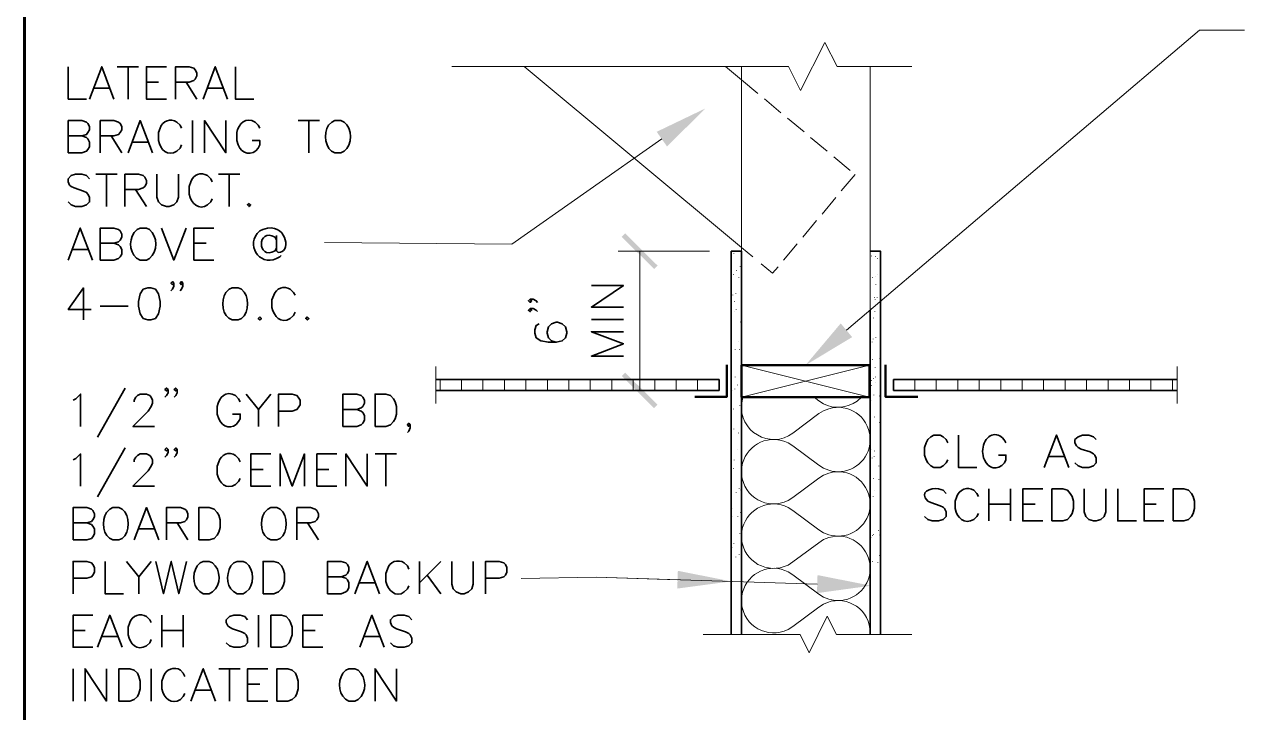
# Model space of a CAD drawing. Header units: inches. Extents: x 5 to 516, y -193 to 129.
# Drawn here: x 35.17 to 49.38, y 15.43 to 23.44 of the extents above; entities that cross this region are included whole.
import ezdxf

# ---------------------------------------------------------------- set-up
doc = ezdxf.new("R2010")
doc.units = ezdxf.units.IN
doc.header["$MEASUREMENT"] = 0
doc.linetypes.add('PDF_IMPORT', pattern=[1, 0.8, -0.2])
doc.layers.add('PDF_Geometry', color=7, linetype='Continuous')
doc.layers.add('PDF_Solid Fills', color=7, linetype='Continuous')

msp = doc.modelspace()

# ---------------------------------------------------------------- hatches: boundary and pattern name
at = {"layer": 'PDF_Solid Fills', "transparency": 33554559}
for points in [[(42.5069673, 20.5943331), (42.5469673, 20.6343331), (42.5469657, 20.6343349), (42.170299, 21.0076682), (42.130299, 20.9676682), (42.1303006, 20.9676665)], [(42.1702974, 19.387668), (42.1302974, 19.347668), (42.5069657, 18.9743345), (42.5469641, 19.0143346)]]:
    msp.add_hatch(color=256, dxfattribs=at).paths.add_polyline_path(points)

# ---------------------------------------------------------------- linework, layer by layer
at = {"layer": 'PDF_Geometry', "lineweight": 60}
msp.add_lwpolyline([(35.1736334, 28.2343348), (35.1736334, 5.734333)], dxfattribs=at)
at = {"layer": 'PDF_Geometry', "lineweight": 15}
for points in [[(44.7469645, 19.8810016), (48.856965, 23.3743353), (49.3836315, 23.3743353)], [(45.5102974, 22.9510024), (44.636964, 22.9510024), (44.496964, 23.2310024), (44.2136306, 22.6710024), (44.0736305, 22.9510024), (40.1502968, 22.9510024)], [(43.52363, 20.8443331), (40.9936297, 22.9509998)], [(43.52363, 22.7976685), (43.3402967, 22.9510019)], [(43.52363, 20.8010015), (43.52363, 22.9510018)], [(45.0236301, 20.1110007), (45.0236301, 22.9510009), (45.0236301, 20.1110007)], [(42.5969671, 22.1076677), (40.8503002, 20.8843343), (38.6669669, 20.901001)], [(43.1536349, 20.8010015), (42.0903015, 20.8010015)], [(42.3403006, 19.1810012), (42.3403006, 20.8010013)], [(43.4369669, 20.7743343), (43.4369669, 20.7776676)], [(43.6569647, 20.7343342), (43.5236314, 20.8443342)], [(45.0369629, 20.7443338), (45.0369629, 20.7476671)], [(43.4036349, 20.6843345), (43.4036349, 20.6876679)], [(43.4069647, 20.6376681), (43.4069647, 20.6410014)], [(43.5102972, 20.6243353), (43.5102972, 20.6276686)], [(43.8869655, 20.5443351), (43.7536322, 20.6543351)], [(45.0869643, 20.7410006), (45.0869643, 20.7443339)], [(45.1069635, 20.7176682), (45.1069635, 20.7210015)], [(43.4303005, 20.5310006), (43.4303005, 20.534334)], [(43.466969, 20.5776671), (43.466969, 20.5810004)], [(43.4936346, 20.4943338), (43.4936346, 20.4976671)], [(45.0503025, 20.4910006), (45.0503025, 20.4943339)], [(45.0802979, 20.5010002), (45.0802979, 20.5043335)], [(45.1036337, 20.5243342), (45.1036337, 20.5276676)], [(45.0903009, 20.4143336), (45.0903009, 20.417667)], [(43.4236341, 20.2910019), (43.4236341, 20.2943352)], [(43.4436333, 20.214335), (43.4436333, 20.2176683)], [(43.4603026, 20.3043347), (43.4603026, 20.307668)], [(45.0736315, 20.2609997), (45.0736315, 20.2643331)], [(45.0802979, 20.2376674), (45.0802979, 20.2410007)], [(45.1036337, 20.2609997), (45.1036337, 20.2643331)], [(43.4136311, 20.0510015), (43.4136311, 20.0543348)], [(43.4402967, 20.097668), (43.4402967, 20.1010013)], [(43.4636324, 20.1176688), (43.4636324, 20.1210022)], [(45.0769681, 20.0943331), (45.0769681, 20.0976664)], [(43.5136338, 19.9743345), (43.5136338, 19.9776679)], [(45.0636353, 20.021001), (45.0636353, 20.0243343)], [(43.4069647, 19.8110011), (43.4069647, 19.8143344)], [(45.0269667, 19.7743342), (45.0269667, 19.7776675)], [(45.0569689, 19.7776674), (45.0569689, 19.7810007)], [(45.0903009, 19.7943351), (45.0903009, 19.7976684)], [(43.4502997, 19.654334), (43.4502997, 19.6576673)], [(43.490298, 19.7443337), (43.490298, 19.747667)], [(43.500301, 19.654334), (43.500301, 19.6576673)], [(45.0469659, 19.7410005), (45.0469659, 19.7443338)], [(43.52363, 19.4743345), (45.0169634, 19.1010011)], [(43.52363, 19.1010011), (45.0169634, 19.4743344)], [(45.0503025, 19.5376687), (45.0503025, 19.541002)], [(45.1369656, 19.5510014), (45.1369656, 19.5543348)], [(39.9636322, 19.4576685), (39.9636322, 19.0276685)], [(43.4502997, 19.3343334), (43.4502997, 19.3376667)], [(45.0802979, 19.444334), (45.0802979, 19.4476674)], [(45.0869643, 19.3343334), (45.0869643, 19.3376667)], [(48.5969675, 19.4576685), (48.5969675, 19.0276685)], [(40.0136335, 19.1810012), (40.0136335, 19.3076679)], [(40.2636335, 19.1810012), (40.2636335, 19.3076679)], [(40.5136336, 19.1810012), (40.5136336, 19.3076679)], [(40.7636336, 19.1810012), (40.7636336, 19.3076679)], [(41.0136336, 19.1810012), (41.0136336, 19.3076679)], [(41.2636336, 19.1810012), (41.2636336, 19.3076679)], [(41.5136336, 19.1810012), (41.5136336, 19.3076679)], [(41.7636337, 19.1810012), (41.7636337, 19.3076679)], [(42.0136337, 19.1810012), (42.0136337, 19.3076679)], [(42.2636337, 19.1810012), (42.2636337, 19.3076679)], [(42.5136337, 19.1810012), (42.5136337, 19.3076679)], [(42.7636337, 19.1810012), (42.7636337, 19.3076679)], [(43.0136338, 19.1810012), (43.0136338, 19.3076679)], [(43.2636338, 19.1810012), (43.2636338, 19.3076679)], [(43.4469698, 19.194334), (43.4469698, 19.1976673)], [(43.4769652, 19.2410005), (43.4769652, 19.2443338)], [(45.0369629, 19.2376673), (45.0369629, 19.2410006)], [(45.0402995, 19.2976682), (45.0402995, 19.3010016)], [(45.0636353, 19.3143342), (45.0636353, 19.3176675)], [(45.0869643, 19.2710009), (45.0869643, 19.2743343)], [(45.2936361, 19.1810012), (45.2936361, 19.3076679)], [(45.5436361, 19.1810012), (45.5436361, 19.3076679)], [(45.7936362, 19.1810012), (45.7936362, 19.3076679)], [(46.0436362, 19.1810012), (46.0436362, 19.3076679)], [(46.2936362, 19.1810012), (46.2936362, 19.3076679)], [(46.5436362, 19.1810012), (46.5436362, 19.3076679)], [(46.7936362, 19.1810012), (46.7936362, 19.3076679)], [(47.0436363, 19.1810012), (47.0436363, 19.3076679)], [(47.2936363, 19.1810012), (47.2936363, 19.3076679)], [(47.5436363, 19.1810012), (47.5436363, 19.3076679)], [(47.7936363, 19.1810012), (47.7936363, 19.3076679)], [(48.0436363, 19.1810012), (48.0436363, 19.3076679)], [(48.2936364, 19.1810012), (48.2936364, 19.3076679)], [(48.5436364, 19.1810012), (48.5436364, 19.3076679)], [(42.3369641, 19.1810012), (42.0902974, 19.1810012)], [(43.4236341, 19.1743331), (43.4236341, 19.1776665)], [(43.5402994, 19.1010011), (43.5269661, 19.0343344)], [(44.3703008, 19.101001), (44.4236341, 19.061001), (44.4803008, 19.0243343)], [(44.8703008, 19.0543343), (44.9203009, 19.101001)], [(45.0336331, 19.0576678), (45.0336331, 19.0610011)], [(45.0669651, 19.1243351), (45.0669651, 19.1276685)], [(45.1336358, 19.1143339), (45.1336358, 19.1176672)], [(43.4303005, 18.9610017), (43.4303005, 18.964335)], [(43.5069674, 19.0043332), (43.5069674, 19.0076666)], [(44.1236328, 18.6843344), (44.4236328, 18.9110011)], [(44.5403008, 18.9676677), (44.4803008, 18.9443343), (44.4236341, 18.911001)], [(45.0236301, 18.8143342), (45.0236301, 18.8176675)], [(45.0736315, 18.8710019), (45.0736315, 18.8743353)], [(45.1336358, 18.8043346), (45.1336358, 18.8076679)], [(43.4336371, 18.7310008), (43.4336371, 18.7343342)], [(43.490298, 18.6843344), (43.490298, 18.6876677)], [(43.4769652, 18.4910004), (43.4769652, 18.4943337)], [(45.0336331, 18.4910004), (45.0336331, 18.4943337)], [(45.0736315, 18.4743344), (45.0736315, 18.4776678)], [(43.4402967, 18.3676687), (43.4402967, 18.371002)], [(45.0469659, 18.3910011), (45.0469659, 18.3943344)], [(45.0703017, 18.4110003), (45.0703017, 18.4143336)], [(43.4069647, 18.251), (43.4069647, 18.2543333)], [(43.4303005, 18.2710009), (43.4303005, 18.2743342)], [(44.5403008, 18.2176677), (44.4803008, 18.1943344), (44.4236341, 18.1576677)], [(45.1236328, 18.2976681), (45.1236328, 18.3010015)], [(44.0669675, 17.8976676), (44.1236341, 17.9343342), (44.4236341, 18.1576676)], [(45.0602987, 18.1543339), (45.0602987, 18.1576672)], [(45.1236328, 18.1443343), (45.1236328, 18.1476676)], [(43.4636324, 17.9876672), (43.4636324, 17.9910005)], [(43.4969644, 18.0343353), (43.4969644, 18.0376687)], [(43.5169704, 18.0210008), (43.5169704, 18.0243342)], [(45.0203003, 17.984334), (45.0203003, 17.9876673)], [(45.0569689, 17.9476671), (45.0569689, 17.9510004)], [(45.0736315, 18.0176676), (45.0736315, 18.021001)], [(43.4169677, 17.8043345), (43.4169677, 17.8076678)], [(43.4169677, 17.7076684), (43.4169677, 17.7110017)], [(43.4836316, 17.7143348), (43.4836316, 17.7176681)], [(43.5136338, 17.7543331), (43.5136338, 17.7576665)], [(43.5036308, 17.5109995), (43.5036308, 17.5143329)], [(43.5369674, 17.5843343), (43.523634, 17.5176677), (43.523634, 17.451001)], [(45.0503025, 17.4876671), (45.0503025, 17.4910005)], [(45.0636353, 17.5043331), (45.0636353, 17.5076665)], [(45.1202963, 17.5510013), (45.1202963, 17.5543346)], [(45.1369656, 17.4943335), (45.1369656, 17.4976669)], [(43.4103013, 17.3476677), (43.4103013, 17.3510011)], [(43.4336371, 17.3976674), (43.4336371, 17.4010007)], [(44.0669675, 17.1476676), (44.1236341, 17.1843343), (44.4236341, 17.4076677), (44.4803008, 17.4443343), (44.5403008, 17.4676677)], [(45.0303033, 17.4676679), (45.0303033, 17.4710013)], [(43.4603026, 17.2410003), (43.4603026, 17.2443336)], [(43.4969644, 17.2710008), (43.4969644, 17.2743341)], [(45.1302992, 17.2543331), (45.1302992, 17.2576664)], [(45.0503025, 17.1843342), (45.0503025, 17.1876676)], [(45.1136366, 17.174333), (45.1136366, 17.1776663)], [(44.4069648, 16.9243338), (41.8336312, 17.0076671), (40.9569646, 16.9910005)], [(42.7803031, 16.9776675), (41.8336363, 17.0076675), (40.9569696, 16.9910008)], [(43.5369674, 16.831001), (43.523634, 16.7676676), (43.523634, 16.7010009)], [(44.0669675, 16.3976676), (44.1236341, 16.4343343), (44.4236341, 16.6576676)], [(44.4802967, 16.6943339), (44.4236301, 16.6576672)], [(43.0769679, 16.3376672), (44.206968, 16.3376672), (44.3136347, 16.1276672), (44.5236348, 16.5510006), (44.6303013, 16.3376672), (45.5103014, 16.3376672)], [(45.0236301, 16.3376672), (45.0202968, 16.4043339)]]:
    msp.add_lwpolyline(points, dxfattribs=at)
at = {"layer": 'PDF_Geometry', "lineweight": 35}
for points in [[(35.6836364, 22.9476675), (35.6836364, 22.5710008), (35.8969698, 22.5710008)], [(35.9336365, 22.5710009), (36.0736365, 22.9476676), (36.2169698, 22.5710009)], [(36.2536302, 22.9476675), (36.5036303, 22.9476675)], [(36.3802985, 22.9476675), (36.3802985, 22.5710008)], [(36.8269633, 22.5710009), (36.59363, 22.5710009), (36.59363, 22.9476676), (36.8269633, 22.9476676)], [(36.9336365, 22.5710009), (36.9336365, 22.9476676), (37.0936365, 22.9476676), (37.1469699, 22.9310009), (37.1636366, 22.9110009), (37.1836366, 22.8776676), (37.1836366, 22.8410009), (37.1636366, 22.8043342), (37.1469699, 22.7876676), (37.0936365, 22.7676676), (36.9336365, 22.7676676)], [(37.2536303, 22.5710009), (37.3969637, 22.9476676), (37.540297, 22.5710009)], [(37.6302986, 22.9476675), (37.6302986, 22.5710008), (37.843632, 22.5710008)], [(36.59363, 22.767668), (36.7369633, 22.767668)], [(37.0569682, 22.767668), (37.1836349, 22.5710013)], [(35.9869676, 22.6976675), (36.1636343, 22.6976675)], [(37.3069683, 22.6976675), (37.4869683, 22.6976675)], [(35.6836364, 21.9476674), (35.6836364, 22.3210008), (35.8436364, 22.3210008), (35.8969698, 22.3043341), (35.9136365, 22.2876674), (35.9336365, 22.2510008), (35.9336365, 22.2143341), (35.9136365, 22.1810008), (35.8969698, 22.1610008), (35.8436364, 22.1443341), (35.6836364, 22.1443341)], [(36.0569682, 21.9476674), (36.0569682, 22.3210008), (36.2169682, 22.3210008), (36.2703015, 22.3043341), (36.2903015, 22.2876674), (36.3069682, 22.2510008), (36.3069682, 22.2143341), (36.2903015, 22.1810008), (36.2703015, 22.1610008), (36.2169682, 22.1443341), (36.0569682, 22.1443341)], [(36.3802985, 21.9476674), (36.5202986, 22.3210008), (36.6636319, 21.9476674)], [(37.1302986, 22.3210009), (37.1302986, 21.9476675)], [(37.2702997, 21.9476674), (37.2702997, 22.3210008), (37.5202997, 21.9476674), (37.5202997, 22.3210008)], [(38.3602995, 22.3210009), (38.6102995, 22.3210009)], [(38.4869678, 22.3210009), (38.4869678, 21.9476675)], [(38.8969657, 22.3043342), (38.860299, 22.3210009), (38.790299, 22.3210009), (38.7536323, 22.3043342), (38.7169657, 22.2676675)], [(36.7536303, 22.2343343), (36.7369636, 22.181001), (36.7369636, 22.091001)], [(37.0036303, 22.2343343), (36.9869636, 22.2676676), (36.950297, 22.3043343)], [(37.646964, 22.181001), (37.646964, 22.091001), (37.6636306, 22.0376676)], [(37.9136306, 22.2343343), (37.896964, 22.2676676), (37.8602973, 22.3043343)], [(35.8436299, 22.1443346), (35.8969633, 22.1243346), (35.9136299, 22.1076679), (35.9336299, 22.0710012), (35.9336299, 22.0176679), (35.9136299, 21.9843346), (35.8969633, 21.9643346), (35.8436299, 21.9476679), (35.6836299, 21.9476679)], [(36.1836365, 22.1443346), (36.3069698, 21.9476679)], [(36.4336365, 22.0710008), (36.6103032, 22.0710008)], [(36.950297, 21.9643343), (36.9869636, 22.001001), (37.0036303, 22.0376676)], [(37.896964, 22.001001), (37.9136306, 22.0376676), (37.9136306, 22.091001), (37.826964, 22.091001)], [(38.790299, 21.9476675), (38.860299, 21.9476675), (38.8969657, 21.9643342)], [(35.9336365, 21.6443345), (35.8969698, 21.6810012), (35.8436364, 21.6976679), (35.7703031, 21.6976679), (35.7169698, 21.6810012), (35.6836364, 21.6443345), (35.6836364, 21.6076679), (35.7003031, 21.5710012), (35.7169698, 21.5543345), (35.7536364, 21.5376679), (35.8603031, 21.5010012), (35.8969698, 21.4843345), (35.9136365, 21.4643345), (35.9336365, 21.4310012), (35.9336365, 21.3743345), (35.8969698, 21.3410012), (35.8436364, 21.3210012), (35.7703031, 21.3210012), (35.7169698, 21.3410012), (35.6836364, 21.3743345)], [(36.0036302, 21.6976674), (36.2536302, 21.6976674)], [(36.1302985, 21.6976674), (36.1302985, 21.3210007)], [(36.34363, 21.3210008), (36.34363, 21.6976675), (36.50363, 21.6976675), (36.5569633, 21.6810008), (36.5769633, 21.6610008), (36.59363, 21.6243341), (36.59363, 21.5910008), (36.5769633, 21.5543341), (36.5569633, 21.5376675), (36.50363, 21.5176675), (36.34363, 21.5176675)], [(36.7169685, 21.6976674), (36.7169685, 21.4310007), (36.7369685, 21.374334), (36.7703018, 21.3410007), (36.8269685, 21.3210007), (36.8603018, 21.3210007), (36.9136352, 21.3410007), (36.9503018, 21.374334), (36.9669685, 21.4310007), (36.9669685, 21.6976674)], [(37.1102994, 21.6076677), (37.0936327, 21.5543343), (37.0936327, 21.4643343)], [(37.3602994, 21.6076677), (37.3436328, 21.6443343), (37.3069661, 21.681001)], [(37.4336366, 21.6976674), (37.6836366, 21.6976674)], [(37.5569683, 21.6976674), (37.5569683, 21.3210007)], [(36.4669685, 21.5176679), (36.5936351, 21.3210012)], [(37.3069661, 21.341001), (37.3436328, 21.3743343), (37.3602994, 21.411001)], [(35.6836364, 20.6976673), (35.8236364, 21.0710007), (35.9669698, 20.6976673)], [(36.0569682, 20.6976673), (36.0569682, 21.0710007), (36.2169682, 21.0710007), (36.2703015, 21.054334), (36.2903015, 21.0376673), (36.3069682, 21.0010007), (36.3069682, 20.964334), (36.2903015, 20.9276673), (36.2703015, 20.9110007), (36.2169682, 20.894334), (36.0569682, 20.894334)], [(36.6302996, 21.0543341), (36.593633, 21.0710008), (36.5202996, 21.0710008), (36.4869663, 21.0543341), (36.4502996, 21.0176674)], [(36.7702997, 21.0710008), (36.913633, 20.6976674), (37.0569663, 21.0710008)], [(37.3803013, 20.6976673), (37.146968, 20.6976673), (37.146968, 21.0710007), (37.3803013, 21.0710007)], [(38.0036328, 21.0710009), (37.9502995, 21.0543342), (37.9136328, 21.0376676)], [(36.2169685, 20.8943345), (36.2703018, 20.8743345), (36.2903018, 20.8576678), (36.3069685, 20.8210011), (36.3069685, 20.7676678), (36.2903018, 20.7343345), (36.2703018, 20.7143345), (36.2169685, 20.6976678), (36.0569684, 20.6976678)], [(37.146968, 20.8943345), (37.2903013, 20.8943345)], [(38.1102995, 20.9276665), (38.0936328, 20.9643331)], [(38.1102995, 20.9843342), (38.1102995, 20.8043342), (38.1302995, 20.7876675)], [(35.7369676, 20.8210007), (35.9136343, 20.8210007)], [(38.0936328, 20.8043331), (38.1102995, 20.8409998)], [(38.1102995, 20.7143342), (38.1469662, 20.7343342), (38.1636328, 20.7510009)], [(43.40363, 20.8010015), (43.52363, 20.8010015), (43.52363, 16.3376681)], [(43.4036349, 20.8010015), (43.4036349, 16.3376681)], [(45.0236301, 20.8010015), (45.1436301, 20.8010015), (45.1436301, 20.1110015)], [(36.5202996, 20.6976674), (36.593633, 20.6976674), (36.6302996, 20.7143341)], [(35.8602993, 20.0010019), (35.8602993, 20.3743352), (35.6836326, 20.1243352), (35.9502993, 20.1243352)], [(36.9136306, 20.4276664), (36.8969639, 20.4109997), (36.8802972, 20.4276664), (36.8969639, 20.4476664), (36.9136306, 20.4276664), (36.9136306, 20.3943331), (36.8969639, 20.3576664), (36.8802972, 20.3409997)], [(37.0202997, 20.4276664), (37.003633, 20.4109997), (36.9869663, 20.4276664), (37.003633, 20.4476664), (37.0202997, 20.4276664), (37.0202997, 20.3943331), (37.003633, 20.3576664), (36.9869663, 20.3409997)], [(37.7002967, 20.3576686), (37.6636301, 20.3743352), (37.5936301, 20.3743352), (37.5569634, 20.3576686), (37.5202967, 20.3210019)], [(38.3269675, 20.2876687), (38.3069675, 20.321002), (38.2703009, 20.3576687)], [(42.1502982, 20.1510008), (41.7769648, 20.1510008), (42.1502982, 20.4010008), (41.7769648, 20.4010008)], [(38.0769675, 20.2876687), (38.0569675, 20.2343354), (38.0569675, 20.1443354)], [(41.063635, 20.2410005), (41.0803016, 20.2243339), (41.063635, 20.2043339), (41.043635, 20.2243339), (41.063635, 20.2410005), (41.0969683, 20.2410005), (41.133635, 20.2243339), (41.1503016, 20.2043339)], [(36.0569682, 20.1610004), (36.3803015, 20.1610004)], [(38.2703009, 20.0176687), (38.3069675, 20.0543354), (38.3269675, 20.091002)], [(41.063635, 20.1343348), (41.0803016, 20.1143348), (41.063635, 20.0976682), (41.043635, 20.1143348), (41.063635, 20.1343348), (41.0969683, 20.1343348), (41.133635, 20.1143348), (41.1503016, 20.0976682)], [(45.0236301, 16.3376672), (45.0236301, 20.1110007)], [(45.143632, 20.1110007), (45.143632, 16.3376672)], [(37.5936301, 20.0010019), (37.6636301, 20.0010019), (37.7002967, 20.0176686)], [(41.1702973, 19.9543354), (41.1336306, 19.9376687), (41.116964, 19.8843353), (41.116964, 19.8476687), (41.1336306, 19.7943353), (41.186964, 19.7576687), (41.276964, 19.741002), (41.366964, 19.741002), (41.436964, 19.7576687), (41.4736307, 19.7943353), (41.4902973, 19.8476687), (41.4902973, 19.8643353), (41.4736307, 19.921002), (41.436964, 19.9543354), (41.3836306, 19.9743354), (41.366964, 19.9743354), (41.3136306, 19.9543354), (41.276964, 19.921002), (41.2602973, 19.8643353), (41.2602973, 19.8476687), (41.276964, 19.7943353), (41.3136306, 19.7576687), (41.366964, 19.741002)], [(41.7769665, 20.0076665), (42.1502998, 20.0076665)], [(42.1502982, 19.5810002), (41.7769648, 19.5810002), (42.1502982, 19.7243336), (41.7769648, 19.8643336), (42.1502982, 19.8643336)], [(36.3469666, 19.2076685), (36.0236332, 18.6376684)], [(36.8469666, 19.1910008), (36.8269666, 19.1743341), (36.8102999, 19.1910008), (36.8269666, 19.2076675), (36.8469666, 19.1910008), (36.8469666, 19.1543341), (36.8269666, 19.1210008), (36.8102999, 19.1010008)], [(36.9536289, 19.1910008), (36.9369623, 19.1743341), (36.9169623, 19.1910008), (36.9369623, 19.2076675), (36.9536289, 19.1910008), (36.9536289, 19.1543341), (36.9369623, 19.1210008), (36.9169623, 19.1010008)], [(39.9636322, 19.3076678), (43.2636325, 19.3076678)], [(43.2636338, 19.3076678), (43.2636338, 19.1810011)], [(48.5969675, 19.3076678), (45.293634, 19.3076678)], [(45.2936361, 19.3076678), (45.2936361, 19.1810011)], [(35.7402974, 19.0676674), (35.7736307, 19.0843341), (35.8269641, 19.1376674), (35.8269641, 18.7610007)], [(36.4536289, 19.0476682), (36.4536289, 19.0676682), (36.4702956, 19.1010015), (36.4902956, 19.1210015), (36.5236289, 19.1376682), (36.5969622, 19.1376682), (36.6336289, 19.1210015), (36.6502956, 19.1010015), (36.6669622, 19.0676682), (36.6669622, 19.0310015), (36.6502956, 18.9943349), (36.6136289, 18.9410015), (36.4369622, 18.7610015), (36.6869622, 18.7610015)], [(37.6869664, 19.0476682), (37.6669664, 19.0843349), (37.6336331, 19.1210015)], [(37.7569669, 19.1376679), (37.9003003, 18.9576679), (37.9003003, 18.7610012)], [(38.0436355, 19.1376679), (37.9003022, 18.9576679)], [(38.1336353, 18.7609996), (38.1336353, 19.1376663), (38.2936353, 19.1376663), (38.3469686, 19.1209996), (38.3636353, 19.1009996), (38.3836353, 19.0676663), (38.3836353, 19.014333), (38.3636353, 18.9776663), (38.3469686, 18.9576663), (38.2936353, 18.9409996), (38.1336353, 18.9409996)], [(38.8836353, 18.7609996), (38.8836353, 19.1376663), (39.0436353, 19.1376663), (39.0969687, 19.1209996), (39.1136353, 19.1009996), (39.1336354, 19.0676663), (39.1336354, 19.0309996), (39.1136353, 18.994333), (39.0969687, 18.9776663), (39.0436353, 18.9576663), (38.8836353, 18.9576663)], [(39.9636322, 19.1810012), (43.2636325, 19.1810012)], [(48.5969675, 19.1810012), (45.293634, 19.1810012)], [(37.4169664, 18.9943349), (37.4169664, 18.9043349), (37.4369664, 18.8510015)], [(37.6669664, 18.8176682), (37.6869664, 18.8510015), (37.6869664, 18.9043349), (37.5969664, 18.9043349)], [(39.0436356, 18.9576685), (39.096969, 18.9410018), (39.1136356, 18.9243351), (39.1336356, 18.8876685), (39.1336356, 18.8343351), (39.1136356, 18.7976685), (39.096969, 18.7810018), (39.0436356, 18.7610018), (38.8836356, 18.7610018)], [(39.6669674, 18.7810005), (39.6503007, 18.7610005), (39.633634, 18.7810005), (39.6503007, 18.7976672), (39.6669674, 18.7810005), (39.6669674, 18.7443338), (39.6503007, 18.7076672), (39.633634, 18.6910005)], [(45.9269641, 18.5710006), (45.9069641, 18.6076672), (45.8736307, 18.6410006), (45.8369641, 18.6610006), (45.7636307, 18.6610006), (45.7302974, 18.6410006), (45.6936307, 18.6076672), (45.6769641, 18.5710006), (45.6569641, 18.5176672), (45.6569641, 18.4276672), (45.6769641, 18.3743339), (45.6936307, 18.3376672), (45.7302974, 18.3043339), (45.7636307, 18.2843339), (45.8369641, 18.2843339), (45.8736307, 18.3043339), (45.9069641, 18.3376672), (45.9269641, 18.3743339)], [(46.0503026, 18.6610003), (46.0503026, 18.2843336), (46.2669693, 18.2843336)], [(47.0503027, 18.2843354), (47.193636, 18.6610021), (47.3369693, 18.2843354)], [(47.656965, 18.6076674), (47.6236317, 18.6410008), (47.5702984, 18.6610008), (47.496965, 18.6610008), (47.4436317, 18.6410008), (47.406965, 18.6076674), (47.406965, 18.5710008), (47.426965, 18.5343341), (47.4436317, 18.5176674), (47.4802983, 18.4976674), (47.586965, 18.4643341), (47.6236317, 18.4443341), (47.6402984, 18.4276674), (47.656965, 18.3910007), (47.656965, 18.3376674), (47.6236317, 18.3043341), (47.5702984, 18.2843341), (47.496965, 18.2843341), (47.4436317, 18.3043341), (47.406965, 18.3376674)], [(36.3469666, 18.5109996), (36.0236332, 17.9409996)], [(36.8469666, 18.4943336), (36.8269666, 18.4776669), (36.8102999, 18.4943336), (36.8269666, 18.5110003), (36.8469666, 18.4943336), (36.8469666, 18.4576669), (36.8269666, 18.4243336), (36.8102999, 18.4043336)], [(36.9536289, 18.4943336), (36.9369623, 18.4776669), (36.9169623, 18.4943336), (36.9369623, 18.5110003), (36.9536289, 18.4943336), (36.9536289, 18.4576669), (36.9369623, 18.4243336), (36.9169623, 18.4043336)], [(35.7402974, 18.3710019), (35.7736307, 18.3876686), (35.8269641, 18.4410019), (35.8269641, 18.0676685)], [(36.4536289, 18.351001), (36.4536289, 18.371001), (36.4702956, 18.4043343), (36.4902956, 18.4243343), (36.5236289, 18.441001), (36.5969622, 18.441001), (36.6336289, 18.4243343), (36.6502956, 18.4043343), (36.6669622, 18.371001), (36.6669622, 18.3343343), (36.6502956, 18.2976677), (36.6136289, 18.2443343), (36.4369622, 18.0676677), (36.6869622, 18.0676677)], [(37.4369664, 18.351001), (37.4169664, 18.2976677), (37.4169664, 18.2076677)], [(37.6869664, 18.351001), (37.6669664, 18.3876677), (37.6336331, 18.4243343)], [(38.0436315, 18.0676673), (37.8102981, 18.0676673), (37.8102981, 18.4410007), (38.0436315, 18.4410007)], [(38.1502979, 18.0676673), (38.1502979, 18.4410007), (38.2936312, 18.0676673), (38.4369646, 18.4410007), (38.4369646, 18.0676673)], [(38.8102974, 18.0676673), (38.5802974, 18.0676673), (38.5802974, 18.4410007), (38.8102974, 18.4410007)], [(38.9169673, 18.0676673), (38.9169673, 18.4410007), (39.1669673, 18.0676673), (39.1669673, 18.4410007)], [(39.2569671, 18.4410007), (39.5069671, 18.4410007)], [(39.3836354, 18.4410007), (39.3836354, 18.0676674)], [(46.5869671, 18.3376672), (46.6036338, 18.3743339), (46.6036338, 18.4276672), (46.5169671, 18.4276672)], [(47.1036338, 18.4110003), (47.2836338, 18.4110003)], [(37.8102981, 18.2609996), (37.9536315, 18.2609996)], [(38.5802974, 18.2609996), (38.7202974, 18.2609996)], [(37.6336331, 18.0843343), (37.6669664, 18.121001), (37.6869664, 18.1543343)], [(45.9069649, 17.9810008), (45.8736316, 18.0176674), (45.8202982, 18.0343341)], [(46.4069649, 18.0343353), (46.4069649, 17.661002)], [(46.6569649, 18.0343353), (46.6569649, 17.661002)], [(47.033636, 17.6610002), (46.8003026, 17.6610002), (46.8003026, 18.0343336), (47.033636, 18.0343336)], [(47.5169707, 18.0343353), (47.5169707, 17.7676686), (47.5336374, 17.7143353), (47.570304, 17.6776686), (47.6236374, 17.661002), (47.6569707, 17.661002), (47.7103041, 17.6776686), (47.7469707, 17.7143353), (47.7669707, 17.7676686), (47.7669707, 18.0343353)], [(47.906965, 18.0343353), (47.906965, 17.661002), (48.1236317, 17.661002)], [(48.4436328, 17.6610002), (48.2136328, 17.6610002), (48.2136328, 18.0343336), (48.4436328, 18.0343336)], [(35.7402974, 17.4410007), (35.7402974, 17.8176674), (35.9002974, 17.8176674), (35.9536308, 17.7976674), (35.9702974, 17.7810007), (35.9902974, 17.744334), (35.9902974, 17.7076674), (35.9702974, 17.674334), (35.9536308, 17.654334), (35.9002974, 17.6376673), (35.7402974, 17.6376673)], [(36.3102956, 17.7976673), (36.2736289, 17.8176673), (36.2036289, 17.8176673), (36.1669622, 17.7976673), (36.1302955, 17.7610006)], [(36.4536289, 17.4410007), (36.5969622, 17.8176674), (36.7402956, 17.4410007)], [(36.8269674, 17.4410007), (36.8269674, 17.8176674), (36.9903008, 17.8176674), (37.0436341, 17.7976674), (37.0603008, 17.7810007), (37.0769674, 17.744334), (37.0769674, 17.7076674), (37.0603008, 17.674334), (37.0436341, 17.654334), (36.9903008, 17.6376673), (36.8269674, 17.6376673)], [(38.1503022, 17.7976673), (38.1136355, 17.8176673), (38.0436355, 17.8176673), (38.0069689, 17.7976673), (37.9703022, 17.7610006)], [(38.3469667, 17.4410007), (38.3469667, 17.8176674), (38.5069667, 17.8176674), (38.5603001, 17.7976674), (38.5803001, 17.7810007), (38.5969667, 17.744334), (38.5969667, 17.7076674), (38.5803001, 17.674334), (38.5603001, 17.654334), (38.5069667, 17.6376673), (38.3469667, 17.6376673)], [(45.6936315, 17.8910008), (45.7302982, 17.8743341), (45.8369649, 17.8376674), (45.8736316, 17.8210008), (45.8902982, 17.8043341), (45.9069649, 17.7676674), (45.9069649, 17.7143341), (45.8736316, 17.6776674), (45.8202982, 17.6610007), (45.7469649, 17.6610007), (45.6936315, 17.6776674), (45.6569649, 17.7143341)], [(46.4069649, 17.8576674), (46.6569649, 17.8576674)], [(46.8003026, 17.8576674), (46.943636, 17.8576674)], [(48.2136328, 17.8576674), (48.3536328, 17.8576674)], [(35.9002977, 17.6376678), (35.953631, 17.6210012), (35.9702977, 17.6010012), (35.9902977, 17.5676678), (35.9902977, 17.5110011), (35.9702977, 17.4776678), (35.953631, 17.4576678), (35.9002977, 17.4410011), (35.7402977, 17.4410011)], [(36.9536289, 17.6376678), (37.0769623, 17.4410011)], [(38.4702984, 17.6376678), (38.5969651, 17.4410011)], [(46.2302999, 17.6776672), (46.2669665, 17.7143339), (46.2836332, 17.7476672)], [(36.5069668, 17.5676673), (36.6869669, 17.5676673)], [(36.2036289, 17.4410006), (36.2736289, 17.4410006), (36.3102956, 17.4576673)], [(38.0436355, 17.4410006), (38.1136355, 17.4410006), (38.1503022, 17.4576673)], [(35.7402974, 16.814334), (35.7402974, 17.1910007), (35.9002974, 17.1910007), (35.9536308, 17.174334), (35.9702974, 17.154334), (35.9902974, 17.1210007), (35.9902974, 17.064334), (35.9702974, 17.0310007), (35.9536308, 17.0110007), (35.9002974, 16.994334), (35.7402974, 16.994334)], [(36.1136359, 17.1910006), (36.1136359, 16.8143339), (36.3269693, 16.8143339)], [(36.3636359, 17.1910006), (36.5069693, 17.0110006), (36.5069693, 16.8143339)], [(36.6502978, 17.1910006), (36.5069644, 17.0110006)], [(36.7036289, 17.1910006), (36.7936289, 16.8143339), (36.8836289, 17.1910006), (36.9702956, 16.8143339), (37.0602956, 17.1910006)], [(37.3636336, 17.174334), (37.3269669, 17.1910006), (37.2569669, 17.1910006), (37.2203002, 17.174334), (37.1869669, 17.1376673)], [(37.7569645, 17.174334), (37.7202978, 17.1910006), (37.6502978, 17.1910006), (37.6136312, 17.174334), (37.5769645, 17.1376673)], [(38.7036291, 16.814334), (38.7036291, 17.1910007), (38.8636291, 17.1910007), (38.9169624, 17.174334), (38.9369624, 17.154334), (38.9536291, 17.1210007), (38.9536291, 17.084334), (38.9369624, 17.0476674), (38.9169624, 17.0310007), (38.8636291, 17.0110007), (38.7036291, 17.0110007)], [(39.0236296, 16.814334), (39.166963, 17.1910007), (39.3102963, 16.814334)], [(39.7736297, 17.1910006), (39.7736297, 16.8143339)], [(40.0236297, 17.1910006), (39.7736297, 16.9410006)], [(40.150298, 17.1910006), (40.150298, 16.924334), (40.1669647, 16.8710006), (40.2036314, 16.8343339), (40.2569647, 16.8143339), (40.2936314, 16.8143339), (40.3469647, 16.8343339), (40.3836314, 16.8710006), (40.4002981, 16.924334), (40.4002981, 17.1910006)], [(40.5436357, 16.814334), (40.5436357, 17.1910007), (40.7036357, 17.1910007), (40.7569691, 17.174334), (40.7769691, 17.154334), (40.7936358, 17.1210007), (40.7936358, 17.064334), (40.7769691, 17.0310007), (40.7569691, 17.0110007), (40.7036357, 16.994334), (40.5436357, 16.994334)], [(38.8636361, 17.0109995), (38.9169695, 16.9943328), (38.9369695, 16.9776661), (38.9536362, 16.9409995), (38.9536362, 16.8876661), (38.9369695, 16.8509995), (38.9169695, 16.8343328), (38.8636361, 16.8143328), (38.7036361, 16.8143328)], [(39.0802974, 16.9410006), (39.2569641, 16.9410006)], [(39.8636362, 17.0310004), (40.0236362, 16.8143337)], [(37.2569669, 16.8143339), (37.3269669, 16.8143339), (37.3636336, 16.8343339)], [(37.6502978, 16.8143339), (37.7202978, 16.8143339), (37.7569645, 16.8343339)], [(39.5969647, 16.8343342), (39.6336313, 16.8710009), (39.650298, 16.9043342)], [(35.9702974, 16.1910006), (35.7402974, 16.1910006), (35.7402974, 16.5643339), (35.9702974, 16.5643339)], [(36.0236294, 16.1910006), (36.1669628, 16.5643339), (36.3102961, 16.1910006)], [(36.6502978, 16.4776675), (36.6336311, 16.5110008), (36.5969644, 16.5476675)], [(36.7736295, 16.564334), (36.7736295, 16.1910006)], [(37.0236295, 16.564334), (37.0236295, 16.1910006)], [(37.7736295, 16.5110003), (37.7402962, 16.547667), (37.6869629, 16.5643336), (37.6136295, 16.5643336), (37.5602962, 16.547667), (37.5236295, 16.5110003), (37.5236295, 16.4776669), (37.5436295, 16.4410003), (37.5602962, 16.4243336), (37.5969629, 16.4043336), (37.7036295, 16.3710003), (37.7402962, 16.3510003), (37.7569629, 16.3343336), (37.7736295, 16.2976669), (37.7736295, 16.2443336), (37.7402962, 16.2076669), (37.6869629, 16.1910003), (37.6136295, 16.1910003), (37.5602962, 16.2076669), (37.5236295, 16.2443336)], [(37.9002979, 16.564334), (37.9002979, 16.1910006)], [(38.6503006, 16.1910006), (38.4169673, 16.1910006), (38.4169673, 16.5643339), (38.6503006, 16.5643339)], [(39.0802974, 16.1910006), (39.2202974, 16.5643339), (39.3636308, 16.1910006)], [(39.6869666, 16.5110003), (39.6502999, 16.547667), (39.5969666, 16.5643336), (39.5236332, 16.5643336), (39.4702999, 16.547667), (39.4369665, 16.5110003), (39.4369665, 16.4776669), (39.4536332, 16.4410003), (39.4702999, 16.4243336), (39.5069665, 16.4043336), (39.6136332, 16.3710003), (39.6502999, 16.3510003), (39.6669666, 16.3343336), (39.6869666, 16.2976669), (39.6869666, 16.2443336), (39.6502999, 16.2076669), (39.5969666, 16.1910003), (39.5236332, 16.1910003), (39.4702999, 16.2076669), (39.4369665, 16.2443336)], [(35.7402974, 16.3876677), (35.8802974, 16.3876677)], [(36.4002977, 16.4776675), (36.3802977, 16.4243341), (36.3802977, 16.3343341)], [(36.7736295, 16.3876677), (37.0236295, 16.3876677)], [(38.4169673, 16.3876677), (38.5603006, 16.3876677)], [(36.0769674, 16.314334), (36.2569674, 16.314334)], [(36.5969644, 16.2076674), (36.6336311, 16.2443341), (36.6502978, 16.2810008)], [(39.1336354, 16.314334), (39.310302, 16.314334)], [(35.7402974, 15.9410005), (35.7402974, 15.5643338)], [(35.8802985, 15.5643339), (35.8802985, 15.9410006), (36.1302985, 15.5643339), (36.1302985, 15.9410006)], [(36.6502978, 15.9410005), (36.6502978, 15.5643338)], [(37.113636, 15.5643339), (37.2569693, 15.9410006), (37.4003027, 15.5643339)], [(37.4369664, 15.9410005), (37.6869664, 15.9410005)], [(37.5602981, 15.9410005), (37.5602981, 15.5643338)], [(38.0069629, 15.5643339), (37.7736295, 15.5643339), (37.7736295, 15.9410006), (38.0069629, 15.9410006)], [(39.0602958, 15.9243339), (39.0236291, 15.9410005), (38.9536291, 15.9410005), (38.9169624, 15.9243339), (38.8836291, 15.8876672)], [(39.2569671, 15.5643339), (39.2569671, 15.9410006), (39.5069671, 15.5643339), (39.5069671, 15.9410006)], [(36.9903021, 15.5843341), (37.0236355, 15.6176675), (37.0436355, 15.6543341)], [(37.1669672, 15.6910005), (37.3469672, 15.6910005)], [(37.7736295, 15.7610002), (37.9169629, 15.7610002)], [(38.9536291, 15.5643338), (39.0236291, 15.5643338), (39.0602958, 15.5843338)]]:
    msp.add_lwpolyline(points, dxfattribs=at)
at = {"layer": 'PDF_Geometry', "linetype": 'PDF_IMPORT', "lineweight": 15, "ltscale": 0.31241}
msp.add_lwpolyline([(43.5236295, 22.7976678), (44.8469672, 21.6943342), (43.8869642, 20.5443355)], dxfattribs=at)
at = {"layer": 'PDF_Geometry', "lineweight": 35}
for points in [[(37.7902989, 21.3576676), (37.7702989, 21.341001), (37.7902989, 21.321001), (37.8069656, 21.341001)], [(36.6102994, 20.3743352), (36.556966, 20.3576686), (36.5202994, 20.3043352), (36.5036327, 20.2143352), (36.5036327, 20.1610019), (36.5202994, 20.0710019), (36.556966, 20.0176686), (36.6102994, 20.0010019), (36.646966, 20.0010019), (36.7002994, 20.0176686), (36.7369661, 20.0710019), (36.7536327, 20.1610019), (36.7536327, 20.2143352), (36.7369661, 20.3043352), (36.7002994, 20.3576686), (36.646966, 20.3743352)], [(37.9136306, 20.0376687), (37.896964, 20.0176687), (37.9136306, 20.001002), (37.9336306, 20.0176687)], [(38.4669686, 20.0376687), (38.450302, 20.0176687), (38.4669686, 20.001002), (38.4869686, 20.0176687)], [(39.2569671, 18.7609996), (39.2569671, 19.1376663), (39.3836337, 19.1376663), (39.4369671, 19.1209996), (39.4703004, 19.084333), (39.4903004, 19.0476663), (39.5069671, 18.994333), (39.5069671, 18.904333), (39.4903004, 18.8509996), (39.4703004, 18.8176663), (39.4369671, 18.7809996), (39.3836337, 18.7609996)], [(47.1403024, 17.6610002), (47.1403024, 18.0343336), (47.2669691, 18.0343336), (47.3203024, 18.0176669), (47.3536357, 17.9810002), (47.3736357, 17.9443336), (47.3903024, 17.8910002), (47.3903024, 17.8043336), (47.3736357, 17.7476669), (47.3536357, 17.7143335), (47.3203024, 17.6776669), (47.2669691, 17.6610002)], [(48.5503028, 17.6610002), (48.5503028, 18.0343336), (48.6769694, 18.0343336), (48.7303028, 18.0176669), (48.7669695, 17.9810002), (48.7836361, 17.9443336), (48.8003028, 17.8910002), (48.8003028, 17.8043336), (48.7836361, 17.7476669), (48.7669695, 17.7143335), (48.7303028, 17.6776669), (48.6769694, 17.6610002)], [(37.203629, 17.4410007), (37.203629, 17.8176674), (37.3269623, 17.8176674), (37.383629, 17.7976674), (37.4169623, 17.7610007), (37.4369623, 17.7276674), (37.453629, 17.674334), (37.453629, 17.584334), (37.4369623, 17.5310007), (37.4169623, 17.494334), (37.383629, 17.4576673), (37.3269623, 17.4410007)], [(37.953629, 16.814334), (37.953629, 17.1910007), (38.0769624, 17.1910007), (38.133629, 17.174334), (38.1669624, 17.1376674), (38.1869624, 17.1010007), (38.203629, 17.0476674), (38.203629, 16.9576674), (38.1869624, 16.904334), (38.1669624, 16.8710007), (38.133629, 16.834334), (38.0769624, 16.814334)], [(38.0436355, 16.1910006), (38.0436355, 16.5643339), (38.1669689, 16.5643339), (38.2203022, 16.5476673), (38.2569689, 16.5110006), (38.2736356, 16.4776673), (38.2936356, 16.4243339), (38.2936356, 16.3343339), (38.2736356, 16.2810006), (38.2569689, 16.2443339), (38.2203022, 16.2076672), (38.1669689, 16.1910006)], [(36.2736294, 15.5643339), (36.2736294, 15.9410006), (36.4002961, 15.9410006), (36.4536294, 15.9243339), (36.4902961, 15.8876673), (36.5069628, 15.8510006), (36.5236294, 15.7976673), (36.5236294, 15.7076673), (36.5069628, 15.6543339), (36.4902961, 15.6176673), (36.4536294, 15.5843339), (36.4002961, 15.5643339)], [(38.1136361, 15.5643339), (38.1136361, 15.9410006), (38.2403028, 15.9410006), (38.2936361, 15.9243339), (38.3303028, 15.8876673), (38.3469694, 15.8510006), (38.3636361, 15.7976673), (38.3636361, 15.7076673), (38.3469694, 15.6543339), (38.3303028, 15.6176673), (38.2936361, 15.5843339), (38.2403028, 15.5643339)]]:
    msp.add_lwpolyline(points, close=True, dxfattribs=at)
at = {"layer": 'PDF_Geometry', "lineweight": 50}
for points in [[(42.9803018, 19.1043343), (43.3536351, 19.1043343), (43.3536351, 19.4776676)], [(45.2036296, 19.4776677), (45.2036296, 19.1043343), (45.576963, 19.1043343)]]:
    msp.add_lwpolyline(points, dxfattribs=at)
msp.add_lwpolyline([(43.52363, 19.1010011), (43.52363, 19.4743345), (45.0169634, 19.4743345), (45.0169634, 19.1010011)], close=True, dxfattribs=at)
at = {"layer": 'PDF_Geometry', "lineweight": 15}
for points in [[(43.523634, 18.2010009), (43.523634, 18.2676676), (43.5369674, 18.3343343, -0.4689630247), (44.0669675, 18.571001), (44.1236341, 18.5343343), (44.4236341, 18.3110009), (44.4803008, 18.2743343), (44.5403008, 18.2510009, 0.4251357617), (45.0103009, 18.511001), (45.0236342, 18.5776676), (45.0236342, 18.641001)], [(44.0669675, 17.8176677), (44.1236341, 17.7843344), (44.4236341, 17.5576677), (44.4803008, 17.5243343), (44.5403008, 17.501001, 0.4251357617), (45.0103009, 17.761001), (45.0236342, 17.8276677), (45.0236342, 17.891001)], [(44.0669675, 17.0676676), (44.1236341, 17.0343343), (44.4236341, 16.8076676), (44.4803008, 16.7743343), (44.5403008, 16.7510009, 0.4251357617), (45.0103009, 17.011001), (45.0236342, 17.0743343), (45.0236342, 17.141001)]]:
    msp.add_lwpolyline(points, format="xyb", dxfattribs=at)
at = {"layer": 'PDF_Geometry', "lineweight": 35}
for points in [[(46.2836332, 17.9443339), (46.2669665, 17.9810006), (46.2302999, 18.0176672, 0.5083629243), (46.0336332, 17.9443339), (46.0136332, 17.8910006), (46.0136332, 17.8043339)], [(39.650298, 17.1010009), (39.6336313, 17.1376676), (39.5969647, 17.1743342, 0.5083629243), (39.400298, 17.1010009), (39.3836313, 17.0476676), (39.3836313, 16.9576676)], [(37.0436355, 15.8510008), (37.0236355, 15.8876675), (36.9903021, 15.9243341, 0.5083629243), (36.7936354, 15.8510008), (36.7736354, 15.7976675), (36.7736354, 15.7076675)]]:
    msp.add_lwpolyline(points, format="xyb", dxfattribs=at)
msp.add_ellipse((46.4782891, 18.4734385), major_axis=(-0.000525, 0.1930527), ratio=0.7531074752, start_param=5.2401396828, end_param=8.3910171369, dxfattribs=at)
for points in [[(36.950297, 22.3043343), (36.8754636, 22.3522232), (36.7819636, 22.3166121), (36.7536303, 22.2343343)], [(37.8602973, 22.3043343), (37.7551862, 22.3701121), (37.6653528, 22.2836677), (37.646964, 22.181001)], [(38.7169657, 22.2676675), (38.6526879, 22.1752231), (38.672299, 21.9794453), (38.790299, 21.9476675)], [(38.8969657, 21.9643342), (38.9933546, 22.0347231), (38.9961324, 22.2342231), (38.8969657, 22.3043342)], [(36.7369636, 22.091001), (36.7559081, 21.9794454), (36.8403525, 21.9029454), (36.950297, 21.9643343)], [(37.6636306, 22.0376676), (37.7033528, 21.9303343), (37.8281862, 21.9058898), (37.896964, 22.001001)], [(37.3069661, 21.681001), (37.2242994, 21.7300566), (37.1444661, 21.693501), (37.1102994, 21.6076677)], [(37.0936327, 21.4643343), (37.1090216, 21.3636121), (37.2067439, 21.2673343), (37.3069661, 21.341001)], [(36.6302996, 20.7143341), (36.7274108, 20.7975563), (36.7300219, 20.9711674), (36.6302996, 21.0543341)], [(37.9136328, 21.0376676), (37.7441328, 20.881112), (37.9016328, 20.6264453), (38.1102995, 20.7143342)], [(38.0936328, 20.9643331), (37.8851328, 21.0824442), (37.8746328, 20.6921109), (38.0936328, 20.8043331)], [(38.1302995, 20.7876675), (38.2742995, 20.7706675), (38.2466884, 21.1000564), (38.0036328, 21.0710009)], [(36.4502996, 21.0176674), (36.3822441, 20.9186674), (36.4005774, 20.7469452), (36.5202996, 20.6976674)], [(37.5202967, 20.3210019), (37.456019, 20.2285575), (37.4756856, 20.0327797), (37.5936301, 20.0010019)], [(37.7002967, 20.0176686), (37.7967412, 20.088113), (37.7994634, 20.2875575), (37.7002967, 20.3576686)], [(38.2703009, 20.3576687), (38.1965231, 20.4090576), (38.104412, 20.3667243), (38.0769675, 20.2876687)], [(38.0569675, 20.1443354), (38.0810786, 20.0416687), (38.1584675, 19.9508909), (38.2703009, 20.0176687)], [(37.6336331, 19.1210015), (37.5172442, 19.1851682), (37.4437442, 19.1020015), (37.4169664, 18.9943349)], [(37.4369664, 18.8510015), (37.4785775, 18.7473348), (37.5971331, 18.7148348), (37.6669664, 18.8176682)], [(37.6336331, 18.4243343), (37.5569664, 18.4736677), (37.462133, 18.4359455), (37.4369664, 18.351001)], [(46.3536338, 18.3743339), (46.3998004, 18.2706672), (46.5059671, 18.2400005), (46.5869671, 18.3376672)], [(37.4169664, 18.2076677), (37.4430775, 18.1021677), (37.5210219, 18.0206121), (37.6336331, 18.0843343)], [(45.8202982, 18.0343341), (45.7238538, 18.0493897), (45.5849649, 18.0011119), (45.6936315, 17.8910008)], [(36.3102956, 17.4576673), (36.40674, 17.5281117), (36.4094622, 17.7275562), (36.3102956, 17.7976673)], [(38.1503022, 17.4576673), (38.2466911, 17.5281117), (38.2494689, 17.7275562), (38.1503022, 17.7976673)], [(46.0136332, 17.8043339), (46.0366887, 17.695945), (46.1185221, 17.6150561), (46.2302999, 17.6776672)], [(36.1302955, 17.7610006), (36.0660178, 17.6685562), (36.0856844, 17.4727784), (36.2036289, 17.4410006)], [(37.9703022, 17.7610006), (37.9059689, 17.6685562), (37.9256911, 17.4727228), (38.0436355, 17.4410006)], [(37.1869669, 17.1376673), (37.1159669, 17.0371117), (37.1381336, 16.8629451), (37.2569669, 16.8143339)], [(37.3636336, 16.8343339), (37.4681891, 16.9171673), (37.4637447, 17.0926117), (37.3636336, 17.174334)], [(37.5769645, 17.1376673), (37.5157978, 17.0351673), (37.5256867, 16.8639451), (37.6502978, 16.8143339)], [(37.7569645, 16.8343339), (37.8561312, 16.9044451), (37.853409, 17.1038895), (37.7569645, 17.174334)], [(39.3836313, 16.9576676), (39.398298, 16.8556676), (39.4977424, 16.7612787), (39.5969647, 16.8343342)], [(36.5969644, 16.5476675), (36.5221311, 16.5955564), (36.4286866, 16.5599452), (36.4002977, 16.4776675)], [(36.3802977, 16.3343341), (36.40652, 16.2265563), (36.4809088, 16.1448897), (36.5969644, 16.2076674)], [(39.0602958, 15.5843338), (39.1646847, 15.6625561), (39.1604069, 15.8438894), (39.0602958, 15.9243339)], [(38.8836291, 15.8876672), (38.8138513, 15.7901116), (38.8332402, 15.6100005), (38.9536291, 15.5643338)], [(36.7736354, 15.7076675), (36.7945243, 15.603723), (36.8889688, 15.5121674), (36.9903021, 15.5843341)]]:
    msp.add_open_spline(points, degree=3, dxfattribs=at)
at = {"layer": 'PDF_Geometry', "lineweight": 15}
for points in [[(44.4803008, 19.0243343), (44.6026897, 18.9591677), (44.7576342, 18.9764454), (44.8703008, 19.0543343)], [(43.5269661, 19.0343344), (43.4847438, 18.7061677), (43.8576327, 18.4854455), (44.1236328, 18.6843344)], [(45.0236342, 18.641001), (44.9986342, 18.8792232), (44.7715231, 19.037501), (44.5403008, 18.9676677)], [(43.523634, 18.2010009), (43.556023, 17.9355565), (43.8244119, 17.7832787), (44.0669675, 17.8976676)], [(45.0236342, 17.891001), (44.9986342, 18.1292233), (44.7715231, 18.2875011), (44.5403008, 18.2176677)], [(44.0669675, 17.8176677), (43.8574674, 17.9285566), (43.6023563, 17.8104455), (43.5369674, 17.5843343)], [(45.0236342, 17.141001), (44.9986342, 17.3792232), (44.7715231, 17.537501), (44.5403008, 17.4676677)], [(43.523634, 17.451001), (43.5562452, 17.1822788), (43.8248008, 17.0346121), (44.0669675, 17.1476676)], [(44.0669675, 17.0676676), (43.8591341, 17.1786676), (43.5985785, 17.0604454), (43.5369674, 16.831001)], [(45.0202968, 16.4043339), (44.9902968, 16.6637783), (44.7127412, 16.8098339), (44.4802967, 16.6943339)], [(43.523634, 16.7010009), (43.5562452, 16.4322787), (43.8248008, 16.284612), (44.0669675, 16.3976676)]]:
    msp.add_open_spline(points, degree=3, dxfattribs=at)
at = {"layer": 'PDF_Solid Fills', "lineweight": 35, "transparency": 33554559}
for points in [[(42.5369627, 22.191001), (43.1069628, 22.4643344), (42.6569627, 22.021001)], [(42.7836329, 17.081), (43.403633, 16.9576667), (42.7769663, 16.8743333)], [(44.4103014, 17.0310004), (45.0336347, 16.907667), (44.4036347, 16.8210003)]]:
    msp.add_solid(points, dxfattribs=at)
at = {"layer": 'PDF_Solid Fills', "lineweight": 50, "transparency": 33554559}
msp.add_solid([(44.8136353, 19.8010015), (44.2703019, 19.4743348), (44.6803019, 19.9610015)], dxfattribs=at)

doc.saveas('drawing.dxf')
